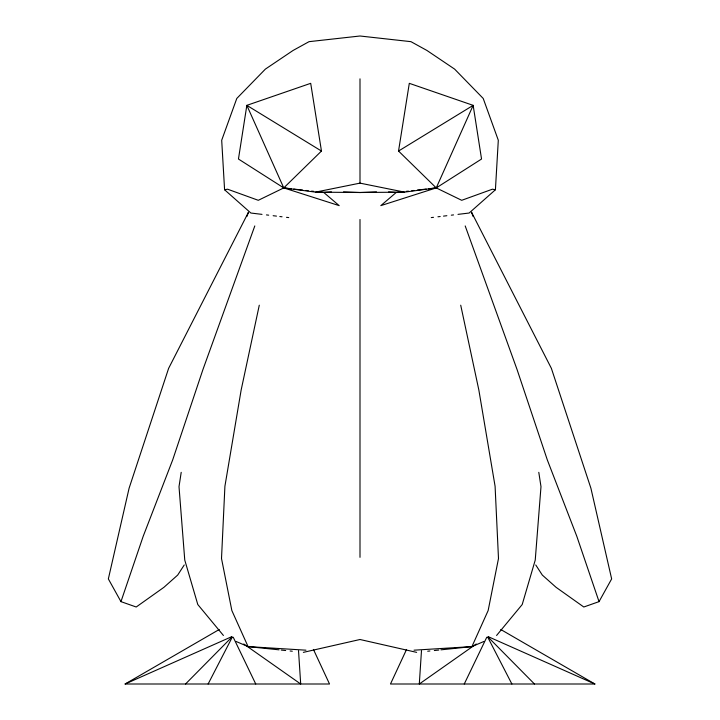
<?xml version="1.0" encoding="UTF-8"?>
<svg xmlns="http://www.w3.org/2000/svg" width="720" height="720" viewBox="0 0 720 720"><rect width="100%" height="100%" fill="white"/><g stroke="black" fill="none" stroke-linecap="round" stroke-linejoin="round"><path stroke-width="1.08" d="M457.992 214.371L469.134 213.03L495.414 189.765L498.303 140.247L483.21 98.451L454.608 69.102L426.915 50.454L410.949 41.661L360 36L309.051 41.661L293.085 50.454L265.392 69.102L236.79 98.451L221.697 140.247L224.586 189.765L250.866 213.03L262.008 214.371M421.479 650.718L419.301 684L476.235 643.977M181.206 472.338L179.01 486.684L184.761 560.079L197.793 604.53L223.425 635.481M495.414 189.765L492.426 189.198L461.709 200.304L436.239 187.911L398.538 151.038L409.302 83.331L473.157 105.354L481.545 159.03L436.239 187.911L380.817 205.632L396.198 192.501L401.76 191.871M259.281 305.199L241.146 390.042L224.91 486.27L221.508 558.513L231.849 610.542L248.076 646.605L279.036 649.827M184.239 564.984L177.687 575.073L163.935 587.304L136.206 607.005L120.96 601.632L143.172 536.355L172.692 459.9L202.905 369.639L254.799 225.936M246.933 216.432L248.472 212.22L168.624 368.352L129.105 488.187L108.351 578.916L120.96 601.632M224.586 189.765L227.574 189.198L258.291 200.304L283.761 187.911L321.462 151.047L310.698 83.331L246.843 105.354L238.455 159.03L283.761 187.911L315.459 192.132L360 192.51L404.541 192.132L436.239 187.911L473.157 105.354L398.538 151.038M406.548 649.467L390.483 684L594.882 684L500.76 629.496M464.256 684L486.774 637.227M208.116 684L232.236 637.227M535.761 564.984L542.313 575.073L556.065 587.304L583.794 607.005L599.04 601.632L611.649 578.916L590.895 488.187L551.376 368.352L471.528 212.22L473.067 216.432M496.575 635.481L522.207 604.53L535.239 560.079L540.99 486.684L538.794 472.338M185.535 684L231.957 637.029M313.452 649.467L329.517 684L125.118 684L219.24 629.496M125.118 684L231.723 636.687M483.894 641.475L471.924 646.605L440.964 649.827M303.363 652.365L360 639.504L416.637 652.365M315.459 192.132L360 183.132L404.541 192.132M431.271 217.593L433.494 217.323M437.949 216.783L440.181 216.522M443.52 216.117L446.859 215.712M451.314 215.172L453.546 214.911M406.206 191.358L408.429 191.097M411.768 190.719L413.991 190.467M417.33 190.08L426.231 189.063M428.454 188.802L436.239 187.911M427.698 651.213L429.903 650.988M434.331 650.52L438.75 650.061M318.24 191.871L323.802 192.501L331.452 191.925M414.018 650.187L471.924 646.605L488.151 610.542L498.492 558.513L495.09 486.27L478.854 390.042L460.719 305.199M376.488 191.88L360 192.51L343.512 191.88M305.982 650.187L248.076 646.605L236.106 641.475M388.548 191.925L396.198 192.501M281.25 650.061L285.669 650.52M290.097 650.988L292.302 651.213M321.462 151.038L246.843 105.354L283.761 187.911L291.546 188.802M293.769 189.063L302.67 190.08M306.009 190.467L308.232 190.719M311.571 191.097L313.794 191.358M266.454 214.911L268.686 215.172M273.141 215.712L276.48 216.117M279.819 216.522L282.051 216.783M286.506 217.323L288.729 217.593M283.761 187.911L339.183 205.632L323.802 192.501M488.277 636.687L594.882 684M243.765 643.977L300.699 684L298.521 650.718M488.043 637.029L534.465 684M487.764 637.227L511.884 684M233.226 637.227L255.744 684M465.201 225.936L517.095 369.639L547.308 459.9L576.828 536.355L599.04 601.632M360 78.849L360 183.132M360 219.492L360 557.334"/></g></svg>
